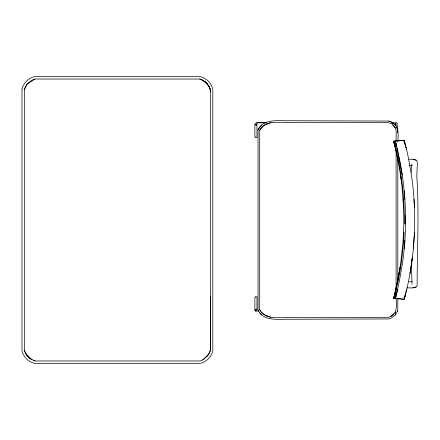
<?xml version="1.0" encoding="UTF-8"?>
<svg xmlns="http://www.w3.org/2000/svg" width="440" height="440" viewBox="0 0 440 440"><rect width="100%" height="100%" fill="white"/><g stroke="black" fill="none" stroke-linecap="round" stroke-linejoin="round"><path stroke-width="0.66" d="M210.54 296.12L210.458 350.29L207.68 355.977L202.791 359.898L199.771 360.976L35.035 360.976L29.348 358.199L25.427 353.309L24.349 350.29L24.349 89.711L25.427 86.691M25.768 86.158L27.126 84.024L32.016 80.102L35.035 79.024L199.771 79.024L205.453 81.802L209.38 86.691L210.458 89.711L210.458 350.29L209.38 353.309L202.791 359.898M254.87 309.557L254.87 297.732M254.87 136.642L254.87 124.817M255.233 310.228L255.233 311.25L256.971 311.25L256.971 296.72L255.233 296.72L255.233 297.671M255.233 136.703L255.233 137.654L256.971 137.654L256.971 123.123L255.233 123.123M256.608 308.952L256.608 309.441L254.87 309.441M256.608 125.422L256.608 124.938L254.87 124.938M397.804 298.65L397.804 310.327L395.423 314.914L391.237 318.07L388.647 318.945L289.41 319.253C279.103 318.918 263.758 321.816 258.044 310.327L258.044 129.674C263.758 118.184 279.103 121.083 289.41 120.747L388.647 121.055L391.237 121.93L395.423 125.087L396.022 126.236M395.659 125.802L395.659 123.019L397.392 123.019L397.392 123.453M396.094 298.276C396.803 305.558 397.337 315.43 388.262 317.323L289.41 317.598L270.842 317.312L265.589 315.513M396.083 290.037L396.094 149.963M396.083 141.042C395.764 135.52 397.903 128.293 392.414 124.592L395.302 127.969M397.392 311.355L397.392 310.921M397.755 132.825L397.755 125.422M397.804 282.161L397.804 157.839M397.804 141.35C398.69 132.677 398.701 123.64 388.647 121.055M398.013 289.234L397.562 289.234L397.067 291.401L399.344 281.177L402.215 264.858C408.1 226.122 406.175 186.285 397.067 148.192L402.215 174.74M405.576 223.9L405.576 215.699M406.125 289.955L406.588 290.026C415.404 252.192 417.098 212.702 411.285 174.273L408.381 157.79L406.588 149.567L406.125 149.644M411.862 259.298L411.582 270.809L412.043 284.356M405.675 291.841L406.131 291.841L404.151 299.239L393.712 298.425L397.623 281.177L400.516 264.858L403.183 240.301L403.832 223.9L403.629 207.493L401.627 182.913L399.179 166.573L395.819 150.282L396.314 150.359L398.074 158.422A309.309 309.26 -90 0 1 400.966 174.74A303.727 303.683 -90 0 1 404.316 223.9M403.167 240.301L403.629 232.1M414.452 232.227L413.331 248.787M397.568 150.282L398.013 150.359M411.34 172.343L411.889 164.048M404.239 248.496L404.888 240.301M395.879 291.099C394.306 298.634 393.36 299.184 395.423 291.099L395.879 291.099L398.074 281.177A309.304 309.254 -90 0 0 402.083 256.68A304.755 304.711 -90 0 0 404.091 232.1M409.954 273.57L412.429 257.059M406.131 291.841L406.082 292.138L406.582 289.955M394.669 298.425L394.9 297.11L395.555 296.895L396.709 292.738L397.166 292.738M396.314 289.234L395.819 289.311L400.516 264.858M393.712 298.425L395.153 298.425L396.709 292.738M405.603 294.08L405.719 293.497L405.262 293.497M405.158 295.79L405.719 293.497M395.769 296.428L396 295.389M404.773 297.215L405.334 294.959L404.882 294.959M395.461 297.5L395.736 296.307L396.193 296.307L396.006 296.895L395.555 296.895L395.252 298.188M404.465 298.298L405.004 296.18L404.547 296.18M404.25 298.991L404.734 297.11M395.466 297.11L395.153 298.425L404.151 299.239L404.547 297.704L404.096 297.704M393.74 298.188L394.053 296.895L394.51 296.895M393.888 297.5L394.18 296.307L394.636 296.307M394.141 296.428L394.4 295.389L394.851 295.389M396.589 293.32L397.117 291.099L397.573 291.099M394.477 295.014L394.686 294.179L395.142 294.179M394.878 293.32L395.032 292.738L395.489 292.738M395.329 291.401L395.423 291.099M24.349 89.711L27.126 84.024L35.035 79.024M260.821 128.216L265.023 124.735L267.828 123.486L262.647 126.346L260.821 128.216L259.699 130.229L259.71 309.771L260.552 311.284M258.044 129.674L261.498 125.087M259.71 130.229L262.647 126.346M407.006 287.909L412.841 287.909L416.114 287.012L417.125 285.918C417.142 249.502 419.243 212.641 416.785 176.132L417.351 164.114L417.125 161.255L416.13 160.144L412.874 159.231L408.942 159.231M392.425 315.409L394.048 313.868L390.473 316.58M265.023 124.735L270.842 122.689L289.427 122.403L388.262 122.678L390.473 123.42L393.52 123.294M412.841 287.909L416.114 287.012M268.433 123.327L270.853 122.689M254.87 310.283L256.608 310.007M405.675 147.757L406.131 147.757L404.151 140.36L393.712 141.169L395.423 148.495L395.879 148.495L396.314 150.359M395.879 148.495L395.489 146.861L395.032 146.861L393.712 141.169L404.151 140.36L404.184 141.674L405.719 146.102L405.262 146.102M256.328 122.804L266.376 122.716M257.972 122.804L266.481 122.722M404.184 297.918L404.459 297.918L403.992 297.918M395.06 142.483L394.482 142.489L395.489 146.861M396.022 124.938L397.755 125.021M404.096 141.895L404.547 141.895L404.25 140.602M395.918 142.489L395.159 142.483M394.51 142.703L394.053 142.703L393.74 141.411M394.636 143.286L394.18 143.286L393.888 142.093M396.193 143.286L395.736 143.286L395.153 141.169M404.547 143.418L405.004 143.418L404.773 142.384M394.851 144.21L394.4 144.21L394.141 143.171M404.882 144.639L405.334 144.639M394.686 145.415L395.142 145.415M396.786 145.415L396.33 145.415L395.252 141.411M395.461 142.093L396.709 146.861L397.166 146.861M397.573 148.495L397.117 148.495L396.154 144.584M409.596 165.347L412.22 165.347M404.217 191.103L404.888 199.298M413.98 199.084L414.452 207.367M403.612 207.493L403.167 199.298M408.969 281.793L412.247 281.793M396.33 294.179L396.786 294.179M394.411 297.11L395.918 297.11M403.915 141.674L404.459 141.674M394.993 142.483L395.83 142.483M401.605 182.913L400.493 174.74M394.9 297.11L394.026 297.11L394.185 298.425M395.555 142.703L394.026 142.489L394.317 142.483L393.993 141.169M391.611 122.766L396.303 122.804M254.87 124.097L256.608 124.366M416.13 160.144L412.874 159.231M265.683 315.491L270.853 317.312M199.771 79.024L202.791 80.102L209.38 86.691L210.556 91.85M33.226 360.327L35.035 360.976M261.283 312.252L262.631 313.654L267.817 316.514M203.77 80.889L207.68 84.024L210.458 89.711M31.037 359.111L27.126 355.977L24.349 350.29M261.36 312.219L265.034 315.266M205.453 81.802L207.68 84.024M25.9 353.782L32.016 359.898M28.463 357.313L29.348 358.199M395.659 123.97L396.022 124.366M259.699 309.771L262.631 313.654M258.044 310.327L258.814 311.344M259.963 312.873L261.498 314.914M396.616 127.38L397.804 129.674M394.961 141.169L395.466 142.489M395.423 148.495L395.329 148.192L395.857 150.359M394.878 146.273L395.032 146.861M406.582 149.644L406.082 147.455L406.131 147.757M404.465 141.295L404.734 142.489M395.769 143.171L396 144.21M396.589 146.273L396.709 146.861M405.603 145.519L405.719 146.102M395.302 312.032L395.423 314.914M22 89.161L22 350.84A16.797 16.797 0 0 0 34.485 363.319L200.321 363.325A16.797 16.797 0 0 0 212.801 350.84L212.806 89.161A16.797 16.797 0 0 0 200.316 76.681L34.485 76.675A16.797 16.797 0 0 0 22.006 89.161"/></g></svg>
